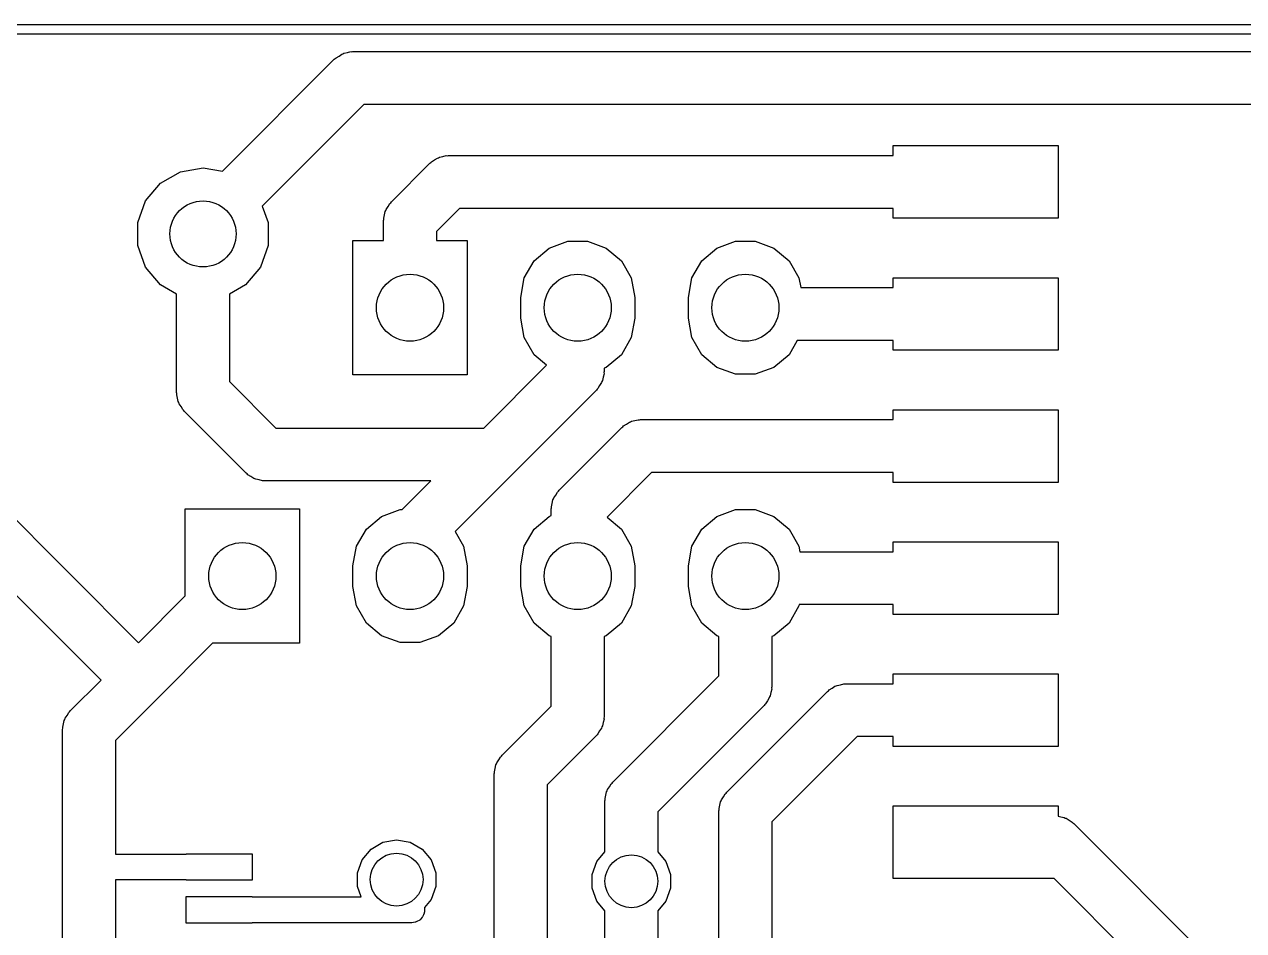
# Model space of a CAD drawing. Extents: x 39.6 to 114.5, y -93.8 to -28.4.
# Drawn here: x 65.91 to 84.38, y -42.1 to -28.37 of the extents above; entities that cross this region are included whole.
import ezdxf

# ---------------------------------------------------------------- set-up
doc = ezdxf.new("R2010")
doc.units = 0
doc.header["$MEASUREMENT"] = 0
doc.layers.add('BLACK', color=7, linetype='CONTINUOUS')

msp = doc.modelspace()

# ---------------------------------------------------------------- linework, layer by layer
at = {"layer": 'Black'}
for p, q in [((39.751, -28.373), (114.427, -28.373)), ((114.352, -28.523), (39.7752, -28.523)), ((70.7394, -28.8175), (70.7546, -28.8087)), ((70.7546, -28.8087), (70.8061, -28.7996)), ((70.8061, -28.7996), (70.8565, -28.7861)), ((70.8565, -28.7861), (70.8741, -28.7877)), ((70.8741, -28.7877), (70.8914, -28.7846)), ((70.8914, -28.7846), (109.55, -28.7846)), ((68.9147, -30.5956), (70.6086, -28.9018)), ((70.6086, -28.9018), (70.623, -28.8917)), ((70.623, -28.8917), (70.6343, -28.8782)), ((70.6343, -28.8782), (70.6795, -28.8521)), ((70.6795, -28.8521), (70.7224, -28.8221)), ((70.7224, -28.8221), (70.7394, -28.8175)), ((71.0571, -29.5846), (69.5172, -31.1245)), ((109.385, -29.5846), (71.0571, -29.5846)), ((79.0714, -30.3594), (79.0714, -30.2094)), ((79.0714, -30.2094), (81.5714, -30.2094)), ((81.5714, -30.2094), (81.5714, -31.3094)), ((72.0564, -30.4766), (72.0708, -30.4665)), ((72.0708, -30.4665), (72.0821, -30.453)), ((72.0821, -30.453), (72.1273, -30.4268)), ((72.1273, -30.4268), (72.1702, -30.3969)), ((72.1702, -30.3969), (72.1872, -30.3923)), ((72.1872, -30.3923), (72.2024, -30.3835)), ((72.2024, -30.3835), (72.2539, -30.3744)), ((72.2539, -30.3744), (72.3043, -30.3609)), ((72.3043, -30.3609), (72.3219, -30.3625)), ((72.3219, -30.3625), (72.3392, -30.3594)), ((72.3392, -30.3594), (79.0714, -30.3594)), ((67.9745, -30.7782), (68.2762, -30.604)), ((68.2762, -30.604), (68.6194, -30.5435)), ((68.6194, -30.5435), (68.9147, -30.5956)), ((71.4722, -31.0608), (72.0564, -30.4766)), ((67.7505, -31.0451), (67.9745, -30.7782)), ((67.6313, -31.3726), (67.7505, -31.0451)), ((69.5172, -31.1245), (69.6075, -31.3726)), ((71.37, -31.2583), (71.3791, -31.2068)), ((71.3791, -31.2068), (71.3879, -31.1916)), ((71.3879, -31.1916), (71.3925, -31.1746)), ((71.3925, -31.1746), (71.4225, -31.1317)), ((71.4225, -31.1317), (71.4486, -31.0865)), ((71.4486, -31.0865), (71.4621, -31.0752)), ((71.4621, -31.0752), (71.4722, -31.0608)), ((72.5049, -31.1594), (72.155, -31.5093)), ((79.0714, -31.1594), (72.5049, -31.1594)), ((79.0714, -31.3094), (79.0714, -31.1594)), ((67.6313, -31.721), (67.6313, -31.3726)), ((69.6075, -31.3726), (69.6075, -31.721)), ((71.355, -31.3436), (71.3581, -31.3263)), ((71.355, -31.6484), (71.355, -31.3436)), ((71.3565, -31.3087), (71.37, -31.2583)), ((71.3581, -31.3263), (71.3565, -31.3087)), ((81.5714, -31.3094), (79.0714, -31.3094)), ((72.155, -31.5093), (72.155, -31.6484)), ((67.7505, -32.0485), (67.6313, -31.721)), ((69.6075, -31.721), (69.4883, -32.0485)), ((70.8914, -33.6804), (70.8914, -31.6484)), ((70.8914, -31.6484), (71.355, -31.6484)), ((72.155, -31.6484), (72.6186, -31.6484)), ((72.6186, -31.6484), (72.6186, -33.6804)), ((73.6334, -31.953), (73.8632, -31.7602)), ((73.8632, -31.7602), (74.145, -31.6576)), ((74.145, -31.6576), (74.445, -31.6576)), ((74.445, -31.6576), (74.7268, -31.7602)), ((74.7268, -31.7602), (74.9566, -31.953)), ((76.1734, -31.953), (76.4032, -31.7602)), ((76.4032, -31.7602), (76.685, -31.6576)), ((76.685, -31.6576), (76.985, -31.6576)), ((76.985, -31.6576), (77.2668, -31.7602)), ((77.2668, -31.7602), (77.4966, -31.953)), ((67.9745, -32.3154), (67.7505, -32.0485)), ((69.4883, -32.0485), (69.2643, -32.3154)), ((73.4835, -32.2127), (73.6334, -31.953)), ((74.9566, -31.953), (75.1065, -32.2127)), ((76.0235, -32.2127), (76.1734, -31.953)), ((77.4966, -31.953), (77.6465, -32.2127)), ((68.2194, -32.4568), (67.9745, -32.3154)), ((69.2643, -32.3154), (69.0194, -32.4568)), ((73.4314, -32.5081), (73.4835, -32.2127)), ((75.1065, -32.2127), (75.1586, -32.5081)), ((75.9714, -32.5081), (76.0235, -32.2127)), ((77.6465, -32.2127), (77.6724, -32.3594)), ((79.0714, -32.3594), (79.0714, -32.2094)), ((79.0714, -32.2094), (81.5714, -32.2094)), ((81.5714, -32.2094), (81.5714, -33.3094)), ((68.2194, -33.9484), (68.2194, -32.4568)), ((69.0194, -32.4568), (69.0194, -33.7827)), ((77.6724, -32.3594), (79.0714, -32.3594)), ((73.4314, -32.8207), (73.4314, -32.5081)), ((75.1586, -32.5081), (75.1586, -32.8207)), ((75.9714, -32.8207), (75.9714, -32.5081)), ((73.4835, -33.1161), (73.4314, -32.8207)), ((75.1586, -32.8207), (75.1065, -33.1161)), ((76.0235, -33.1161), (75.9714, -32.8207)), ((73.6334, -33.3758), (73.4835, -33.1161)), ((75.1065, -33.1161), (74.9566, -33.3758)), ((76.1734, -33.3758), (76.0235, -33.1161)), ((77.6215, -33.1594), (77.4966, -33.3758)), ((79.0714, -33.1594), (77.6215, -33.1594)), ((79.0714, -33.3094), (79.0714, -33.1594)), ((73.8236, -33.5353), (73.6334, -33.3758)), ((74.9566, -33.3758), (74.7268, -33.5686)), ((76.4032, -33.5686), (76.1734, -33.3758)), ((77.4966, -33.3758), (77.2668, -33.5686)), ((81.5714, -33.3094), (79.0714, -33.3094)), ((72.872, -34.4869), (73.8236, -33.5353)), ((74.7268, -33.5686), (74.695, -33.5802)), ((74.695, -33.5802), (74.695, -33.6296)), ((76.685, -33.6712), (76.4032, -33.5686)), ((77.2668, -33.5686), (76.985, -33.6712)), ((69.0194, -33.7827), (69.7236, -34.4869)), ((72.6186, -33.6804), (70.8914, -33.6804)), ((74.6621, -33.7816), (74.6575, -33.7986)), ((74.6709, -33.7664), (74.6621, -33.7816)), ((74.68, -33.7149), (74.6709, -33.7664)), ((74.6935, -33.6645), (74.68, -33.7149)), ((74.695, -33.6296), (74.6919, -33.6469)), ((74.6919, -33.6469), (74.6935, -33.6645)), ((76.985, -33.6712), (76.685, -33.6712)), ((68.2225, -33.9657), (68.2194, -33.9484)), ((68.2209, -33.9833), (68.2225, -33.9657)), ((74.5778, -33.9124), (73.3205, -35.1697)), ((74.5879, -33.898), (74.5778, -33.9124)), ((74.6014, -33.8867), (74.5879, -33.898)), ((74.6275, -33.8415), (74.6014, -33.8867)), ((74.6575, -33.7986), (74.6275, -33.8415)), ((68.2344, -34.0337), (68.2209, -33.9833)), ((68.2435, -34.0852), (68.2344, -34.0337)), ((68.2523, -34.1004), (68.2435, -34.0852)), ((68.2569, -34.1174), (68.2523, -34.1004)), ((68.2869, -34.1603), (68.2569, -34.1174)), ((68.313, -34.2055), (68.2869, -34.1603)), ((68.3265, -34.2168), (68.313, -34.2055)), ((68.3366, -34.2312), (68.3265, -34.2168)), ((69.2751, -35.1697), (68.3366, -34.2312)), ((79.0714, -34.3594), (79.0714, -34.2094)), ((79.0714, -34.2094), (81.5714, -34.2094)), ((81.5714, -34.2094), (81.5714, -35.3094)), ((69.7236, -34.4869), (72.872, -34.4869)), ((74.0122, -35.4296), (74.9652, -34.4766)), ((74.9652, -34.4766), (74.9796, -34.4665)), ((74.9796, -34.4665), (74.9909, -34.453)), ((74.9909, -34.453), (75.0361, -34.4269)), ((75.0361, -34.4269), (75.079, -34.3969)), ((75.079, -34.3969), (75.096, -34.3923)), ((75.096, -34.3923), (75.1112, -34.3835)), ((75.1112, -34.3835), (75.1627, -34.3744)), ((75.1627, -34.3744), (75.2131, -34.3609)), ((75.2131, -34.3609), (75.2307, -34.3625)), ((75.2307, -34.3625), (75.248, -34.3594)), ((75.248, -34.3594), (79.0714, -34.3594)), ((69.2895, -35.1798), (69.2751, -35.1697)), ((69.3008, -35.1933), (69.2895, -35.1798)), ((69.346, -35.2194), (69.3008, -35.1933)), ((69.3889, -35.2494), (69.346, -35.2194)), ((69.4059, -35.254), (69.3889, -35.2494)), ((69.4211, -35.2628), (69.4059, -35.254)), ((69.4726, -35.2719), (69.4211, -35.2628)), ((69.523, -35.2854), (69.4726, -35.2719)), ((73.3205, -35.1697), (72.4373, -36.053)), ((73.3205, -35.1697), (73.3205, -35.1697)), ((75.4137, -35.1594), (74.7388, -35.8343)), ((79.0714, -35.1594), (75.4137, -35.1594)), ((79.0714, -35.3094), (79.0714, -35.1594)), ((65.3527, -35.45), (67.6402, -37.7375)), ((69.5406, -35.2838), (69.523, -35.2854)), ((69.5579, -35.2869), (69.5406, -35.2838)), ((72.072, -35.2869), (69.5579, -35.2869)), ((71.6373, -35.7216), (72.072, -35.2869)), ((73.9625, -35.5005), (73.9886, -35.4553)), ((73.9886, -35.4553), (74.0021, -35.444)), ((74.0021, -35.444), (74.0122, -35.4296)), ((81.5714, -35.3094), (79.0714, -35.3094)), ((67.0745, -38.3032), (64.391, -35.6197)), ((73.8965, -35.6775), (73.91, -35.6271)), ((73.91, -35.6271), (73.9191, -35.5756)), ((73.9191, -35.5756), (73.9279, -35.5604)), ((73.9279, -35.5604), (73.9325, -35.5434)), ((73.9325, -35.5434), (73.9625, -35.5005)), ((68.3514, -37.0263), (68.3514, -35.7124)), ((68.3514, -35.7124), (70.0786, -35.7124)), ((70.0786, -35.7124), (70.0786, -37.7444)), ((71.0934, -36.017), (71.3232, -35.8242)), ((71.3232, -35.8242), (71.605, -35.7216)), ((71.605, -35.7216), (71.6373, -35.7216)), ((73.6334, -36.017), (73.8632, -35.8242)), ((73.8632, -35.8242), (73.895, -35.8126)), ((73.895, -35.7124), (73.8981, -35.6951)), ((73.895, -35.8126), (73.895, -35.7124)), ((73.8981, -35.6951), (73.8965, -35.6775)), ((76.1734, -36.017), (76.4032, -35.8242)), ((76.4032, -35.8242), (76.685, -35.7216)), ((76.685, -35.7216), (76.985, -35.7216)), ((76.985, -35.7216), (77.2668, -35.8242)), ((77.2668, -35.8242), (77.4966, -36.017)), ((74.7388, -35.8343), (74.9566, -36.017)), ((70.9435, -36.2767), (71.0934, -36.017)), ((72.4373, -36.053), (72.5665, -36.2767)), ((73.4835, -36.2767), (73.6334, -36.017)), ((74.9566, -36.017), (75.1065, -36.2767)), ((76.0235, -36.2767), (76.1734, -36.017)), ((77.4966, -36.017), (77.6465, -36.2767)), ((70.8914, -36.5721), (70.9435, -36.2767)), ((72.5665, -36.2767), (72.6186, -36.5721)), ((73.4314, -36.5721), (73.4835, -36.2767)), ((75.1065, -36.2767), (75.1586, -36.5721)), ((75.9714, -36.5721), (76.0235, -36.2767)), ((77.6465, -36.2767), (77.6611, -36.3594)), ((77.6611, -36.3594), (79.0714, -36.3594)), ((79.0714, -36.3594), (79.0714, -36.2094)), ((79.0714, -36.2094), (81.5714, -36.2094)), ((81.5714, -36.2094), (81.5714, -37.3094)), ((70.8914, -36.8847), (70.8914, -36.5721)), ((72.6186, -36.5721), (72.6186, -36.8847)), ((73.4314, -36.8847), (73.4314, -36.5721)), ((75.1586, -36.5721), (75.1586, -36.8847)), ((75.9714, -36.8847), (75.9714, -36.5721)), ((70.9435, -37.1801), (70.8914, -36.8847)), ((72.6186, -36.8847), (72.5665, -37.1801)), ((73.4835, -37.1801), (73.4314, -36.8847)), ((75.1586, -36.8847), (75.1065, -37.1801)), ((76.0235, -37.1801), (75.9714, -36.8847)), ((67.6402, -37.7375), (68.3514, -37.0263)), ((71.0934, -37.4398), (70.9435, -37.1801)), ((72.5665, -37.1801), (72.4166, -37.4398)), ((73.6334, -37.4398), (73.4835, -37.1801)), ((75.1065, -37.1801), (74.9566, -37.4398)), ((76.1734, -37.4398), (76.0235, -37.1801)), ((77.6465, -37.1801), (77.4966, -37.4398)), ((77.6502, -37.1594), (77.6465, -37.1801)), ((79.0714, -37.1594), (77.6502, -37.1594)), ((79.0714, -37.3094), (79.0714, -37.1594)), ((71.3232, -37.6326), (71.0934, -37.4398)), ((72.4166, -37.4398), (72.1868, -37.6326)), ((73.8632, -37.6326), (73.6334, -37.4398)), ((74.9566, -37.4398), (74.7268, -37.6326)), ((76.4032, -37.6326), (76.1734, -37.4398)), ((77.4966, -37.4398), (77.2668, -37.6326)), ((81.5714, -37.3094), (79.0714, -37.3094)), ((71.605, -37.7352), (71.3232, -37.6326)), ((72.1868, -37.6326), (71.905, -37.7352)), ((73.895, -37.6442), (73.8632, -37.6326)), ((73.895, -38.6963), (73.895, -37.6442)), ((74.7268, -37.6326), (74.695, -37.6442)), ((74.695, -37.6442), (74.695, -38.862)), ((76.435, -37.6442), (76.4032, -37.6326)), ((76.435, -38.2391), (76.435, -37.6442)), ((77.2668, -37.6326), (77.235, -37.6442)), ((77.235, -37.6442), (77.235, -38.4048)), ((68.7647, -37.7444), (67.923, -38.586)), ((70.0786, -37.7444), (68.7647, -37.7444)), ((71.905, -37.7352), (71.605, -37.7352)), ((79.0714, -38.3594), (79.0714, -38.2094)), ((79.0714, -38.2094), (81.5714, -38.2094)), ((81.5714, -38.2094), (81.5714, -39.3094)), ((66.6098, -38.768), (67.0745, -38.3032)), ((74.825, -39.8492), (76.435, -38.2391)), ((77.235, -38.4048), (77.2319, -38.4221)), ((78.1481, -38.4269), (78.191, -38.3969)), ((78.191, -38.3969), (78.208, -38.3923)), ((78.208, -38.3923), (78.2232, -38.3835)), ((78.2232, -38.3835), (78.2747, -38.3744)), ((78.2747, -38.3744), (78.3251, -38.3609)), ((78.3251, -38.3609), (78.3427, -38.3625)), ((78.3427, -38.3625), (78.36, -38.3594)), ((78.36, -38.3594), (79.0714, -38.3594)), ((67.923, -38.586), (67.2926, -39.2165)), ((76.5522, -40.0016), (78.0772, -38.4766)), ((77.1975, -38.5738), (77.1675, -38.6167)), ((77.2021, -38.5568), (77.1975, -38.5738)), ((77.2109, -38.5416), (77.2021, -38.5568)), ((77.22, -38.4901), (77.2109, -38.5416)), ((77.2335, -38.4397), (77.22, -38.4901)), ((77.2319, -38.4221), (77.2335, -38.4397)), ((78.0772, -38.4766), (78.0916, -38.4665)), ((78.0916, -38.4665), (78.1029, -38.453)), ((78.1029, -38.453), (78.1481, -38.4269)), ((66.5997, -38.7824), (66.6098, -38.768)), ((73.1486, -39.4428), (73.895, -38.6963)), ((77.1178, -38.6876), (75.5078, -40.2977)), ((77.1279, -38.6732), (77.1178, -38.6876)), ((77.1414, -38.6619), (77.1279, -38.6732)), ((77.1675, -38.6167), (77.1414, -38.6619)), ((66.4941, -39.0159), (66.5076, -38.9655)), ((66.5076, -38.9655), (66.5167, -38.914)), ((66.5167, -38.914), (66.5255, -38.8988)), ((66.5255, -38.8988), (66.5301, -38.8818)), ((66.5301, -38.8818), (66.5601, -38.8389)), ((66.5601, -38.8389), (66.5862, -38.7937)), ((66.5862, -38.7937), (66.5997, -38.7824)), ((74.68, -38.9473), (74.6709, -38.9988)), ((74.6935, -38.8969), (74.68, -38.9473)), ((74.695, -38.862), (74.6919, -38.8793)), ((74.6919, -38.8793), (74.6935, -38.8969)), ((66.4926, -39.0508), (66.4957, -39.0335)), ((66.4926, -41.1336), (66.4926, -39.0508)), ((66.4957, -39.0335), (66.4941, -39.0159)), ((74.5778, -39.1448), (73.8314, -39.8913)), ((74.5879, -39.1304), (74.5778, -39.1448)), ((74.6014, -39.1191), (74.5879, -39.1304)), ((74.6275, -39.0739), (74.6014, -39.1191)), ((74.6575, -39.031), (74.6275, -39.0739)), ((74.6621, -39.014), (74.6575, -39.031)), ((74.6709, -38.9988), (74.6621, -39.014)), ((67.2926, -39.2165), (67.2926, -40.9386)), ((78.5257, -39.1594), (77.235, -40.4501)), ((79.0714, -39.1594), (78.5257, -39.1594)), ((79.0714, -39.3094), (79.0714, -39.1594)), ((81.5714, -39.3094), (79.0714, -39.3094)), ((73.0689, -39.5566), (73.0989, -39.5137)), ((73.0989, -39.5137), (73.125, -39.4685)), ((73.125, -39.4685), (73.1385, -39.4572)), ((73.1385, -39.4572), (73.1486, -39.4428)), ((73.0329, -39.6907), (73.0464, -39.6403)), ((73.0345, -39.7083), (73.0329, -39.6907)), ((73.0464, -39.6403), (73.0555, -39.5888)), ((73.0555, -39.5888), (73.0643, -39.5736)), ((73.0643, -39.5736), (73.0689, -39.5566)), ((73.0314, -39.7256), (73.0345, -39.7083)), ((73.0314, -41.9862), (73.0314, -39.7256)), ((74.7753, -39.9201), (74.8014, -39.8749)), ((74.8014, -39.8749), (74.8149, -39.8636)), ((74.8149, -39.8636), (74.825, -39.8492)), ((73.8314, -39.8913), (73.8314, -41.9862)), ((74.7093, -40.0971), (74.7228, -40.0467)), ((74.7228, -40.0467), (74.7319, -39.9952)), ((74.7319, -39.9952), (74.7407, -39.98)), ((74.7407, -39.98), (74.7453, -39.963)), ((74.7453, -39.963), (74.7753, -39.9201)), ((76.4725, -40.1154), (76.5025, -40.0725)), ((76.5025, -40.0725), (76.5286, -40.0273)), ((76.5286, -40.0273), (76.5421, -40.016)), ((76.5421, -40.016), (76.5522, -40.0016)), ((74.7078, -40.132), (74.7109, -40.1147)), ((74.7078, -40.9051), (74.7078, -40.132)), ((74.7109, -40.1147), (74.7093, -40.0971)), ((76.4365, -40.2495), (76.45, -40.1991)), ((76.4381, -40.2671), (76.4365, -40.2495)), ((76.45, -40.1991), (76.4591, -40.1476)), ((76.4591, -40.1476), (76.4679, -40.1324)), ((76.4679, -40.1324), (76.4725, -40.1154)), ((79.0714, -41.3094), (79.0714, -40.2094)), ((79.0714, -40.2094), (81.5714, -40.2094)), ((81.5714, -40.2094), (81.5714, -40.3636)), ((75.5078, -40.2977), (75.5078, -40.9051)), ((76.435, -40.2844), (76.4381, -40.2671)), ((76.435, -43.815), (76.435, -40.2844)), ((81.5714, -40.3636), (81.6117, -40.3744)), ((81.6117, -40.3744), (81.6632, -40.3835)), ((81.6632, -40.3835), (81.6784, -40.3923)), ((81.6784, -40.3923), (81.6954, -40.3969)), ((81.6954, -40.3969), (81.7383, -40.4269)), ((81.7383, -40.4269), (81.7835, -40.453)), ((77.235, -40.4501), (77.235, -43.815)), ((81.7835, -40.453), (81.7948, -40.4665)), ((81.7948, -40.4665), (81.8092, -40.4766)), ((81.8092, -40.4766), (84.179, -42.8464)), ((71.1647, -40.8644), (71.3458, -40.7598)), ((71.3458, -40.7598), (71.5518, -40.7235)), ((71.5518, -40.7235), (71.7578, -40.7598)), ((71.7578, -40.7598), (71.9389, -40.8644)), ((67.2926, -40.9386), (68.3638, -40.9386)), ((68.3638, -40.9386), (68.3638, -40.9336)), ((68.3638, -40.9336), (69.3638, -40.9336)), ((69.3638, -40.9336), (69.3638, -41.3336)), ((71.0302, -41.0247), (71.1647, -40.8644)), ((71.9389, -40.8644), (72.0734, -41.0247)), ((74.5862, -41.0501), (74.7078, -40.9051)), ((75.5078, -40.9051), (75.6294, -41.0501)), ((66.4926, -43.688), (66.4926, -41.1336)), ((70.9587, -41.2212), (71.0302, -41.0247)), ((72.0734, -41.0247), (72.1449, -41.2212)), ((74.5147, -41.2466), (74.5862, -41.0501)), ((75.6294, -41.0501), (75.7009, -41.2466)), ((68.3638, -41.3286), (67.2926, -41.3286)), ((67.2926, -41.3286), (67.2926, -43.5386)), ((68.3638, -41.3336), (68.3638, -41.3286)), ((69.3638, -41.3336), (68.3638, -41.3336)), ((70.9587, -41.4304), (70.9587, -41.2212)), ((72.1449, -41.2212), (72.1449, -41.4304)), ((74.5147, -41.4558), (74.5147, -41.2466)), ((75.7009, -41.2466), (75.7009, -41.4558)), ((81.5107, -41.3094), (79.0714, -41.3094)), ((83.4962, -43.2949), (81.5107, -41.3094)), ((71.0162, -41.5886), (70.9587, -41.4304)), ((72.1449, -41.4304), (72.0734, -41.6269)), ((74.5862, -41.6523), (74.5147, -41.4558)), ((75.7009, -41.4558), (75.6294, -41.6523)), ((68.3638, -41.9836), (68.3638, -41.5836)), ((68.3638, -41.5836), (69.3638, -41.5836)), ((69.3638, -41.5836), (69.3638, -41.5886)), ((69.3638, -41.5886), (71.0162, -41.5886)), ((72.0734, -41.6269), (71.9722, -41.7475)), ((74.7078, -41.7973), (74.5862, -41.6523)), ((75.6294, -41.6523), (75.5078, -41.7973)), ((71.9227, -41.9135), (71.9063, -41.933)), ((71.9407, -41.8954), (71.9227, -41.9135)), ((71.9444, -41.8877), (71.9407, -41.8954)), ((71.9499, -41.8811), (71.9444, -41.8877)), ((71.9586, -41.8572), (71.9499, -41.8811)), ((71.9694, -41.8341), (71.9586, -41.8572)), ((71.9701, -41.8255), (71.9694, -41.8341)), ((71.973, -41.8175), (71.9701, -41.8255)), ((71.9722, -41.7475), (71.973, -41.7497)), ((71.973, -41.7497), (71.973, -41.7583)), ((71.973, -41.7583), (71.9753, -41.7666)), ((71.9753, -41.7666), (71.973, -41.792)), ((71.973, -41.792), (71.973, -41.8175)), ((74.7078, -42.7736), (74.7078, -41.7973)), ((75.5078, -41.7973), (75.5078, -42.7736)), ((69.3638, -41.9836), (68.3638, -41.9836)), ((71.781, -41.9786), (69.3638, -41.9786)), ((69.3638, -41.9786), (69.3638, -41.9836)), ((71.8061, -41.9742), (71.781, -41.9786)), ((71.8315, -41.972), (71.8061, -41.9742)), ((71.8392, -41.9683), (71.8315, -41.972)), ((71.8477, -41.9668), (71.8392, -41.9683)), ((71.8698, -41.9541), (71.8477, -41.9668)), ((71.8928, -41.9433), (71.8698, -41.9541)), ((71.8989, -41.9373), (71.8928, -41.9433)), ((71.9063, -41.933), (71.8989, -41.9373)), ((73.0314, -42.2386), (73.0314, -41.9862)), ((73.8314, -41.9862), (73.8314, -42.4434))]:
    msp.add_line(p, q, dxfattribs=at)
for centre, radius in [((68.6194, -31.5468), 0.5004), ((68.6194, -31.5468), 0.5004), ((71.755, -32.6644), 0.508), ((71.755, -32.6644), 0.508), ((74.295, -32.6644), 0.508), ((74.295, -32.6644), 0.508), ((76.835, -32.6644), 0.508), ((76.835, -32.6644), 0.508), ((69.215, -36.7284), 0.508), ((69.215, -36.7284), 0.508), ((71.755, -36.7284), 0.508), ((71.755, -36.7284), 0.508), ((74.295, -36.7284), 0.508), ((74.295, -36.7284), 0.508), ((76.835, -36.7284), 0.508), ((76.835, -36.7284), 0.508), ((71.5518, -41.3258), 0.4), ((75.1078, -41.3512), 0.4)]:
    msp.add_circle(centre, radius, dxfattribs=at)

doc.saveas('drawing.dxf')
